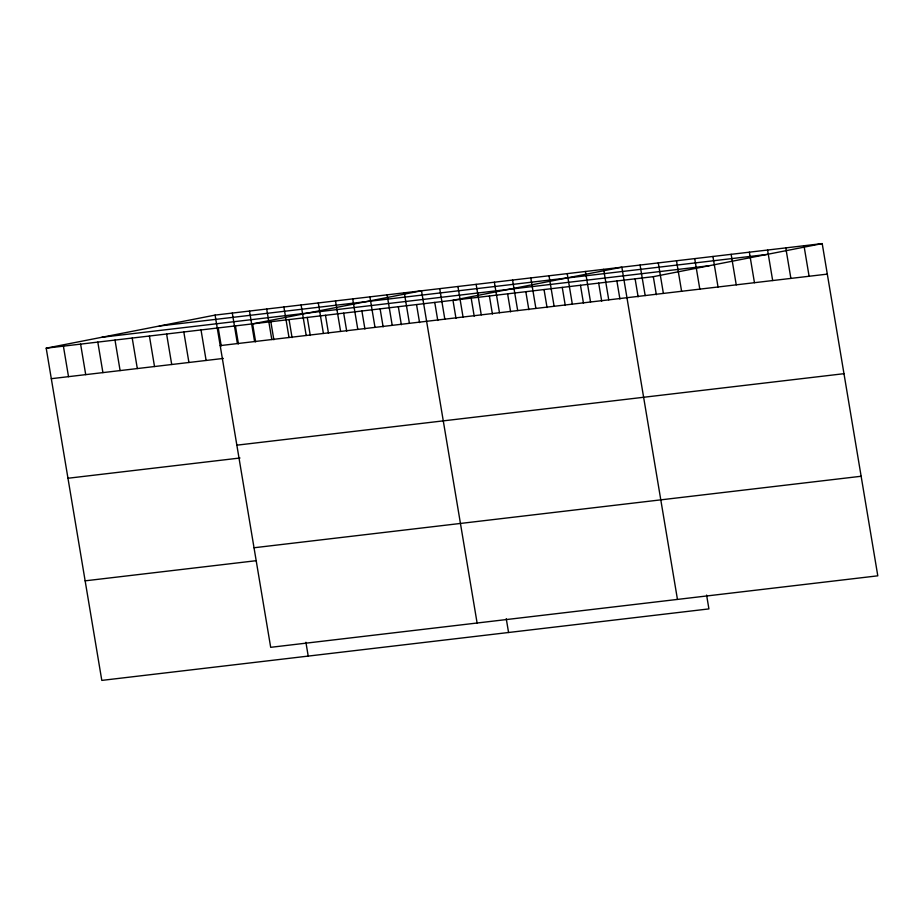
<?xml version="1.0" encoding="UTF-8"?>
<svg xmlns="http://www.w3.org/2000/svg" width="924" height="924" viewBox="0 0 924 924"><rect width="100%" height="100%" fill="white"/><g stroke="black" fill="none" stroke-linecap="round" stroke-linejoin="round"><path stroke-width="1.39" d="M706.594 595.079L708.916 608.904L101.802 680.399L46.2 348.175L215.084 315.096L822.21 243.601L877.8 575.825L270.686 647.32L215.084 315.096M46.2 348.175L653.314 276.68L822.21 243.601M159.355 326.01L766.47 254.516M101.929 337.26L709.054 265.765M220.189 345.611L827.315 274.116M51.305 378.69L223.319 358.431M236.856 445.172L843.97 373.689M67.972 478.251L239.986 458.004M254.019 547.759L861.133 476.264M85.135 580.838L255.717 560.753M803.995 245.749L809.101 276.264M785.781 247.886L790.886 278.413M767.567 250.034L772.672 280.561M749.352 252.183L754.458 282.698M731.138 254.319L736.243 284.846M712.924 256.468L718.029 286.994M694.709 258.616L699.814 289.131M676.495 260.764L681.6 291.279M658.281 262.901L663.386 293.428M653.314 276.68L656.34 294.71M640.066 265.049L645.171 295.565M635.1 278.829L638.126 296.858M677.454 599.422L621.852 267.198L452.968 300.277L455.982 318.306M616.886 280.965L619.912 299.006M603.638 269.334L608.754 299.861M598.683 283.114L601.697 301.143M585.423 271.483L590.54 301.998M580.468 285.262L583.483 303.291M567.209 273.631L572.326 304.146M562.254 287.399L565.269 305.44M549.006 275.768L554.111 306.294M544.04 289.547L547.054 307.577M530.792 277.916L535.897 308.443M525.825 291.695L528.84 309.725M512.577 280.064L517.683 310.579M507.611 293.832L510.626 311.873M494.363 282.201L499.468 312.728M489.397 295.98L492.411 314.021M476.149 284.349L481.254 314.876M471.182 298.129L474.197 316.158M457.934 286.498L463.039 317.013M506.248 618.676L508.57 632.501M439.72 288.646L444.825 319.161M434.754 302.414L437.768 320.455M477.107 623.019L421.506 290.783L252.622 323.862L255.636 341.903M416.539 304.562L419.565 322.591M404.308 292.816L409.413 323.331M398.325 306.71L401.351 324.74M387.098 294.837L392.215 325.352M380.111 308.847L383.137 326.888M369.9 296.858L375.005 327.385M361.896 310.995L364.922 329.025M352.702 298.891L357.807 329.406M343.693 313.144L346.708 331.173M335.493 300.912L340.609 331.439M325.479 315.28L328.494 333.321M318.295 302.945L323.4 333.46M307.265 317.429L310.279 335.47M301.097 304.966L306.202 335.481M289.05 319.577L292.065 337.607M283.887 306.987L289.004 337.514M270.836 321.714L273.851 339.755M266.69 309.02L271.795 339.535M305.902 642.261L308.212 656.086M249.492 311.042L254.597 341.557M235.424 325.895L238.438 343.924M232.294 313.063L237.399 343.589M218.214 327.916L221.24 345.946M201.016 329.937L206.121 360.464M183.818 331.97L188.923 362.485M166.609 333.991L171.714 364.506M149.411 336.013L154.516 366.539M132.213 338.045L137.318 368.561M115.003 340.067L120.108 370.593M97.805 342.099L102.91 372.615M80.607 344.121L85.713 374.636M63.398 346.142L68.515 376.669"/></g></svg>
